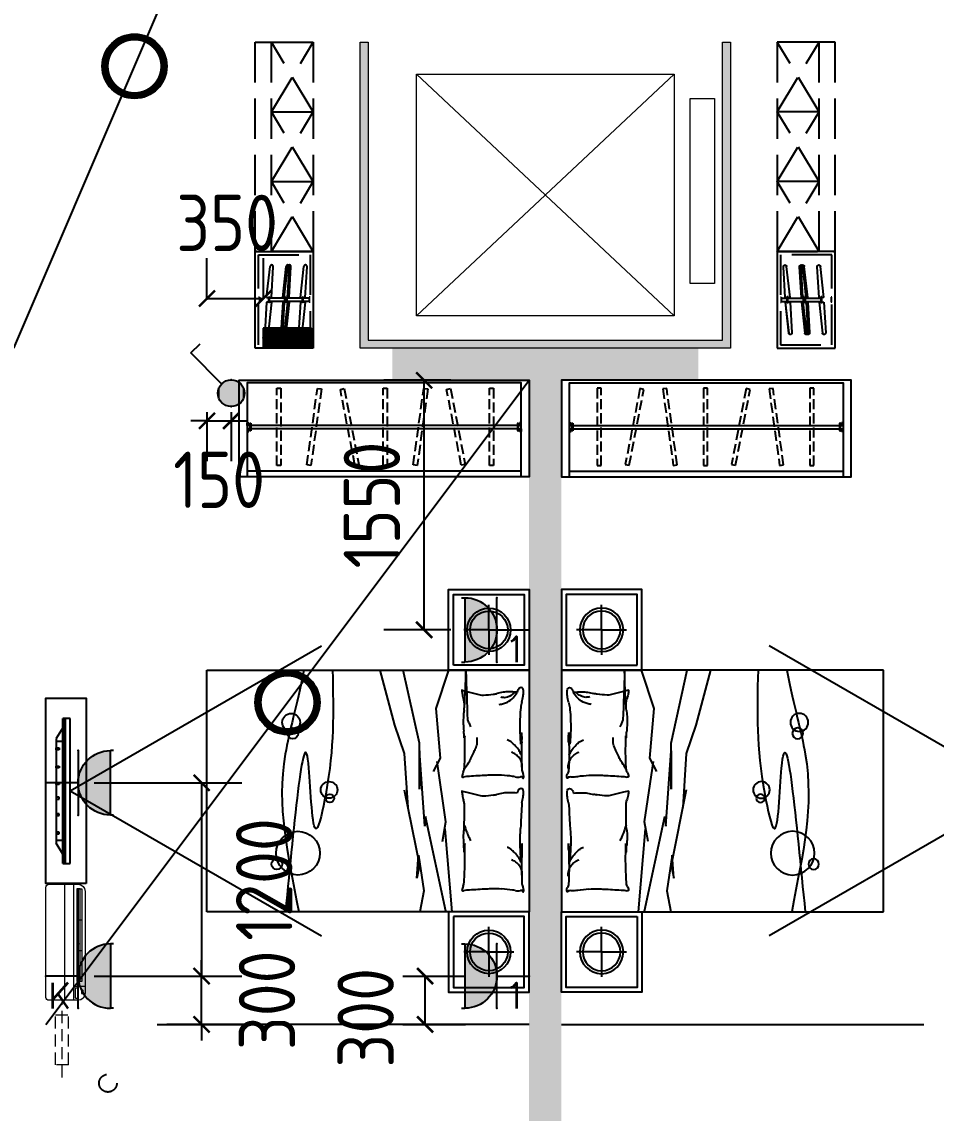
# Model space of a CAD drawing. Extents: x 3774419 to 4775970, y -926964 to 2266.
# Drawn here: x 4631323 to 4636998, y -709223 to -702398 of the extents above; entities that cross this region are included whole.
import ezdxf
from ezdxf.enums import TextEntityAlignment as Align

# ---------------------------------------------------------------- set-up
doc = ezdxf.new("R2010")
doc.units = 0
doc.header["$LTSCALE"] = 1000
doc.header["$MEASUREMENT"] = 0
for name, pattern in [('3.5方案汇报，与郭总、侯月琴确定户型_t8$0$高层_t8$0$DASH', [0.35, 0.25, -0.1]), ('A户型$0$DASH', [0.35, 0.25, -0.1]), ('DASH', [0.35, 0.25, -0.1]), ('HIDDEN', [0.375, 0.25, -0.125])]:
    doc.linetypes.add(name, pattern=pattern)
doc.layers.get('0').update_dxf_attribs({"linetype": 'CONTINUOUS'})
doc.layers.get('Defpoints').update_dxf_attribs({"linetype": 'CONTINUOUS'})
for name, color, linetype in [('!!电气', 1, 'CONTINUOUS'), ('!校对', 2, 'CONTINUOUS'), ('3.5方案汇报，与郭总、侯月琴确定户型_t8$0$2020.03.04 -1安徽标准化洋房户型(UA）_t8_t8$0$A-家具-FURN', 251, 'CONTINUOUS'), ('3.5方案汇报，与郭总、侯月琴确定户型_t8$0$2020.03.04 -1安徽标准化洋房户型(UA）_t8_t8$0$fur', 252, 'CONTINUOUS'), ('3.5方案汇报，与郭总、侯月琴确定户型_t8$0$2020.03.04 -1安徽标准化洋房户型(UA）_t8_t8$0$FURN', 252, 'CONTINUOUS'), ('3.5方案汇报，与郭总、侯月琴确定户型_t8$0$2020.03.04 -1安徽标准化洋房户型(UA）_t8_t8$0$看线', 154, 'CONTINUOUS'), ('3.5方案汇报，与郭总、侯月琴确定户型_t8$0$高层_t8$0$LS-家具-LB', 8, 'CONTINUOUS'), ('5fur', 175, 'CONTINUOUS'), ('EQUIP-插座', 3, 'CONTINUOUS'), ('EQUIP-照明', 3, 'CONTINUOUS'), ('EQUIP-箱柜', 3, 'CONTINUOUS'), ('LS-家具-LB', 8, 'CONTINUOUS'), ('TEL_TEXT', 7, 'CONTINUOUS'), ('VPIPE-雨水', 4, 'DASH'), ('保温', 6, 'CONTINUOUS')]:
    doc.layers.add(name, color=color, linetype=linetype)
for name, color, linetype, lineweight in [('3.5方案汇报，与郭总、侯月琴确定户型_t8$0$STAIR', 2, 'CONTINUOUS', 18), ('填充', 251, 'CONTINUOUS', 5), ('平面-空调室内机', 176, 'CONTINUOUS', 9), ('平面-空调预留孔', 252, 'CONTINUOUS', 15)]:
    doc.layers.add(name, color=color, linetype=linetype, lineweight=lineweight)
doc.styles.add('_TCH_LABEL', font='COMPLEX', dxfattribs={"bigfont": 'GBCBIG'})
doc.styles.add('_TEL_DIM', font='SIMPLEX', dxfattribs={"width": 0.8, "height": 3.5, "bigfont": 'HZTXT'})
doc.styles.get("Standard").update_dxf_attribs({"font": 'gbenor.shx', "bigfont": 'gbcbig.shx'})
doc.dimstyles.get("Standard").update_dxf_attribs({"dimscale": 100, "dimtxt": 3.5, "dimasz": 1, "dimexe": 2.5, "dimexo": 3, "dimgap": 1.5, "dimtad": 1, "dimdec": 0, "dimzin": 0, "dimdsep": 46, "dimtxsty": 'Standard', "dimblk": 'ARCHTICK', "dimcen": 0.09, "dimadec": 0, "dimazin": 0, "dimtfac": 1, "dimtdec": 0, "dimtix": 1, "dimtmove": 2, "dimatfit": 3, "dimfxl": 1, "dimtolj": 1, "dimtzin": 0, "dimarcsym": 0})

# ---------------------------------------------------------------- blocks, each defined once
blk = doc.blocks.new('GDFGDGRD')
at = {"layer": '保温', "linetype": 'Continuous', "ltscale": 10}
h = blk.add_hatch(dxfattribs=at)
h.set_pattern_fill('HEX', color=251, scale=10, angle=90, style=0)
h.set_pattern_definition([(90, (-70765.891, -151624.736), (-16.49778, 1e-15), [9.525, -19.05]), (210, (-70765.891, -151624.736), (8.24889, -14.2874966), [9.525, -19.05]), (150, (-70765.891, -151615.211), (-8.24889, -14.2874966), [9.525, -19.05])])
h.paths.add_polyline_path([(434066.6, 368523.7), (434066.6, 368723.7), (432166.6, 368723.7), (432166.6, 368523.7)])
h = blk.add_hatch(dxfattribs=at)
h.set_pattern_fill('HEX', color=251, scale=10, angle=90, style=0)
h.set_pattern_definition([(90, (-70765.891, -152124.736), (-16.49778, 1e-15), [9.525, -19.05]), (210, (-70765.891, -152124.736), (8.24889, -14.2874966), [9.525, -19.05]), (150, (-70765.891, -152115.211), (-8.24889, -14.2874966), [9.525, -19.05])])
h.paths.add_polyline_path([(433016.7, 363923.7), (433216.7, 363923.7), (433216.7, 368523.7), (433016.7, 368523.7)])
blk = doc.blocks.new('dongkong')
at = {"layer": '平面-空调预留孔', "color": 8, "linetype": 'HIDDEN', "ltscale": 0.3}
for p, q in [((-603796, 210899.9), (-603796, 210431.5)), ((-603836, 210821), (-603836, 210510.8)), ((-603836, 210821), (-603756, 210821)), ((-603756, 210821), (-603756, 210510.8))]:
    blk.add_line(p, q, dxfattribs=at)
blk.add_lwpolyline([(-603756, 210510.8), (-603836, 210510.8)], dxfattribs=at)
blk = doc.blocks.new('A$C001338C2')
at = {"color": 8}
for p, q in [((845, 303.6), (55, 303.6)), ((109.1, 214.8), (109.1, 303.6)), ((0, 248.6), (0, 22)), ((900, 22), (900, 248.6)), ((22, 0), (878, 0))]:
    blk.add_line(p, q, dxfattribs=at)
at = {"color": 8, "lineweight": 5}
for p, q in [((864.6, 278.7), (144.5, 278.7)), ((144.5, 278.7), (144.5, 265.8)), ((387, 278.7), (144.5, 278.7)), ((144.5, 278.7), (144.5, 252.9)), ((144.5, 265.8), (864.6, 265.8)), ((387, 239.9), (387, 278.7)), ((864.6, 278.7), (622, 278.7)), ((622, 278.7), (622, 239.9)), ((864.6, 252.9), (864.6, 278.7)), ((864.6, 265.8), (864.6, 239.9)), ((900, 214.8), (0, 214.8)), ((144.5, 239.9), (144.5, 252.9)), ((144.5, 252.9), (864.6, 252.9)), ((864.6, 239.9), (144.5, 239.9)), ((622, 239.9), (387, 239.9)), ((900, 143.2), (0, 143.2))]:
    blk.add_line(p, q, dxfattribs=at)
at = {"color": 8}
for points in [[(73.1, 275), (56.8, 275, -0.414214), (51.3, 280.5), (51.3, 283.4, -0.414214), (56.8, 288.9), (73.1, 288.9, -0.414214), (78.6, 283.4), (78.6, 280.5, -0.414214)], [(89.2, 226.4), (22.2, 226.4, -0.414214), (16.7, 231.9), (16.7, 243.1, -0.414214), (22.2, 248.6), (89.2, 248.6, -0.414214), (94.7, 243.1), (94.7, 231.9, -0.414214)]]:
    blk.add_lwpolyline(points, format="xyb", close=True, dxfattribs=at)
for centre, radius, start, end in [((55, 248.6), 55, 90, 180), ((845, 248.6), 55, 360, 90), ((22, 22), 22, 180, 270), ((878, 22), 22, 270, 360)]:
    blk.add_arc(centre, radius, start, end, dxfattribs=at)
blk = doc.blocks.new('FGDGDGRDGRRD')
at = {"color": 252}
for p, q in [((430034.8, 366458.3), (430034.8, 367058.3)), ((430034.8, 367058.3), (430394.6, 367058.3)), ((430034.8, 366458.3), (430034.8, 367058.3)), ((430034.8, 367058.3), (430394.6, 367058.3)), ((430394.6, 367058.3), (430394.6, 366458.3)), ((430394.6, 367058.3), (430394.6, 367058.3)), ((430394.6, 367058.3), (430394.6, 366458.3)), ((430394.6, 367058.3), (430394.6, 367058.3)), ((430394.6, 366458.3), (430034.8, 366458.3)), ((430394.6, 366458.3), (430034.8, 366458.3))]:
    blk.add_line(p, q, dxfattribs=at)
at = {"layer": '5fur', "color": 252, "linetype": 'A户型$0$DASH'}
for p, q in [((430034.8, 368358.3), (430394.6, 368358.3)), ((430034.8, 367058.3), (430034.8, 368358.3)), ((430034.8, 368358.3), (430394.6, 368358.3)), ((430034.8, 367058.3), (430034.8, 368358.3)), ((430134.8, 368358.3), (430394.6, 368358.3)), ((430134.8, 367058.3), (430134.8, 368358.3)), ((430134.8, 367925), (430394.6, 368358.3)), ((430394.6, 367925), (430134.8, 368358.3)), ((430134.8, 368358.3), (430394.6, 368358.3)), ((430134.8, 367058.3), (430134.8, 368358.3)), ((430134.8, 367925), (430394.6, 368358.3)), ((430394.6, 367925), (430134.8, 368358.3)), ((430394.6, 368358.3), (430394.6, 367058.3)), ((430394.6, 368358.3), (430394.6, 367058.3)), ((430394.6, 368358.3), (430394.6, 367058.3)), ((430394.6, 368358.3), (430394.6, 367058.3)), ((430134.8, 367925), (430394.6, 367925)), ((430394.6, 367491.7), (430134.8, 367925)), ((430134.8, 367491.7), (430394.6, 367925)), ((430134.8, 367925), (430394.6, 367925)), ((430394.6, 367491.7), (430134.8, 367925)), ((430134.8, 367491.7), (430394.6, 367925)), ((430134.8, 367491.7), (430394.6, 367491.7)), ((430134.8, 367058.3), (430394.6, 367491.7)), ((430394.6, 367058.3), (430134.8, 367491.7)), ((430134.8, 367491.7), (430394.6, 367491.7)), ((430134.8, 367058.3), (430394.6, 367491.7)), ((430394.6, 367058.3), (430134.8, 367491.7)), ((430394.6, 367058.3), (430034.8, 367058.3)), ((430394.6, 367058.3), (430034.8, 367058.3)), ((430034.8, 366458.3), (430034.8, 367058.3)), ((430034.8, 367058.3), (430394.6, 367058.3)), ((430034.8, 366458.3), (430034.8, 367058.3)), ((430034.8, 367058.3), (430394.6, 367058.3)), ((430394.6, 367058.3), (430134.8, 367058.3)), ((430394.6, 367058.3), (430134.8, 367058.3)), ((430394.6, 367058.3), (430394.6, 366458.3)), ((430394.6, 367058.3), (430394.6, 366458.3)), ((430054.8, 366478.3), (430054.8, 367038.3)), ((430054.8, 367038.3), (430374.6, 367038.3)), ((430054.8, 366478.3), (430054.8, 367038.3)), ((430054.8, 367038.3), (430374.6, 367038.3)), ((430374.6, 367038.3), (430374.6, 366478.3)), ((430374.6, 367038.3), (430374.6, 366478.3)), ((430105.1, 366772.6), (430126.4, 366965.3)), ((430105.1, 366772.6), (430126.4, 366965.3)), ((430135.1, 366772.6), (430146.4, 366963.8)), ((430135.1, 366772.6), (430146.4, 366963.8)), ((430205.1, 366772.6), (430226.4, 366965.3)), ((430205.1, 366772.6), (430226.4, 366965.3)), ((430214.9, 366772.6), (430236.2, 366965.3)), ((430214.9, 366772.6), (430236.2, 366965.3)), ((430235.1, 366772.6), (430246.4, 366963.8)), ((430235.1, 366772.6), (430246.4, 366963.8)), ((430244.9, 366772.6), (430256.2, 366963.8)), ((430244.9, 366772.6), (430256.2, 366963.8)), ((430314.9, 366772.6), (430336.2, 366965.3)), ((430314.9, 366772.6), (430336.2, 366965.3)), ((430344.9, 366772.6), (430356.2, 366963.8)), ((430344.9, 366772.6), (430356.2, 366963.8)), ((430118.1, 366775.6), (430122.1, 366775.6)), ((430118.1, 366741), (430118.1, 366775.6)), ((430118.1, 366775.6), (430122.1, 366775.6)), ((430118.1, 366741), (430118.1, 366775.6)), ((430122.1, 366741), (430122.1, 366775.6)), ((430122.1, 366741), (430122.1, 366775.6)), ((430218.1, 366775.6), (430222.1, 366775.6)), ((430218.1, 366741), (430218.1, 366775.6)), ((430218.1, 366775.6), (430222.1, 366775.6)), ((430218.1, 366741), (430218.1, 366775.6)), ((430222.1, 366741), (430222.1, 366775.6)), ((430222.1, 366741), (430222.1, 366775.6)), ((430227.9, 366775.6), (430231.9, 366775.6)), ((430227.9, 366741), (430227.9, 366775.6)), ((430227.9, 366775.6), (430231.9, 366775.6)), ((430227.9, 366741), (430227.9, 366775.6)), ((430231.9, 366741), (430231.9, 366775.6)), ((430231.9, 366741), (430231.9, 366775.6)), ((430327.9, 366775.6), (430331.9, 366775.6)), ((430327.9, 366741), (430327.9, 366775.6)), ((430327.9, 366775.6), (430331.9, 366775.6)), ((430327.9, 366741), (430327.9, 366775.6)), ((430331.9, 366741), (430331.9, 366775.6)), ((430331.9, 366741), (430331.9, 366775.6)), ((430054.8, 366773.6), (430059.8, 366773.6)), ((430054.8, 366773.6), (430059.8, 366773.6)), ((430054.8, 366743.1), (430059.8, 366743.1)), ((430054.8, 366743.1), (430059.8, 366743.1)), ((430059.8, 366773.6), (430059.8, 366743.1)), ((430059.8, 366773.6), (430059.8, 366743.1)), ((430369.6, 366768.6), (430059.8, 366768.6)), ((430369.6, 366768.6), (430059.8, 366768.6)), ((430369.6, 366748.1), (430059.8, 366748.1)), ((430369.6, 366748.1), (430059.8, 366748.1)), ((430105.1, 366744), (430093.9, 366552.9)), ((430105.1, 366744), (430093.9, 366552.9)), ((430105.1, 366772.6), (430118.1, 366772.6)), ((430105.1, 366772.6), (430118.1, 366772.6)), ((430118.1, 366744), (430105.1, 366744)), ((430118.1, 366744), (430105.1, 366744)), ((430135.1, 366744), (430113.8, 366551.4)), ((430135.1, 366744), (430113.9, 366551.4)), ((430122.1, 366741), (430118.1, 366741)), ((430122.1, 366741), (430118.1, 366741)), ((430122.1, 366772.6), (430135.1, 366772.6)), ((430122.1, 366772.6), (430135.1, 366772.6)), ((430135.1, 366744), (430122.1, 366744)), ((430135.1, 366744), (430122.1, 366744)), ((430205.1, 366744), (430193.9, 366552.9)), ((430205.1, 366744), (430193.9, 366552.9)), ((430214.9, 366744), (430203.7, 366552.9)), ((430214.9, 366744), (430203.7, 366552.9)), ((430205.1, 366772.6), (430218.1, 366772.6)), ((430205.1, 366772.6), (430218.1, 366772.6)), ((430218.1, 366744), (430205.1, 366744)), ((430218.1, 366744), (430205.1, 366744)), ((430235.1, 366744), (430213.8, 366551.4)), ((430235.1, 366744), (430213.9, 366551.4)), ((430214.9, 366772.6), (430227.9, 366772.6)), ((430214.9, 366772.6), (430227.9, 366772.6)), ((430227.9, 366744), (430214.9, 366744)), ((430227.9, 366744), (430214.9, 366744)), ((430222.1, 366741), (430218.1, 366741)), ((430222.1, 366741), (430218.1, 366741)), ((430222.1, 366772.6), (430235.1, 366772.6)), ((430222.1, 366772.6), (430235.1, 366772.6)), ((430235.1, 366744), (430222.1, 366744)), ((430235.1, 366744), (430222.1, 366744)), ((430244.9, 366744), (430223.6, 366551.4)), ((430244.9, 366744), (430223.7, 366551.4)), ((430231.9, 366741), (430227.9, 366741)), ((430231.9, 366741), (430227.9, 366741)), ((430231.9, 366772.6), (430244.9, 366772.6)), ((430231.9, 366772.6), (430244.9, 366772.6)), ((430244.9, 366744), (430231.9, 366744)), ((430244.9, 366744), (430231.9, 366744)), ((430314.9, 366744), (430303.7, 366552.9)), ((430314.9, 366744), (430303.7, 366552.9)), ((430314.9, 366772.6), (430327.9, 366772.6)), ((430314.9, 366772.6), (430327.9, 366772.6)), ((430327.9, 366744), (430314.9, 366744)), ((430327.9, 366744), (430314.9, 366744)), ((430344.9, 366744), (430323.6, 366551.4)), ((430344.9, 366744), (430323.7, 366551.4)), ((430331.9, 366741), (430327.9, 366741)), ((430331.9, 366741), (430327.9, 366741)), ((430331.9, 366772.6), (430344.9, 366772.6)), ((430331.9, 366772.6), (430344.9, 366772.6)), ((430344.9, 366744), (430331.9, 366744)), ((430344.9, 366744), (430331.9, 366744)), ((430374.6, 366773.6), (430369.6, 366773.6)), ((430374.6, 366773.6), (430369.6, 366773.6)), ((430369.6, 366773.6), (430369.6, 366743.1)), ((430369.6, 366773.6), (430369.6, 366743.1)), ((430374.6, 366743.1), (430369.6, 366743.1)), ((430374.6, 366743.1), (430369.6, 366743.1)), ((430394.6, 366458.3), (430034.8, 366458.3)), ((430394.6, 366458.3), (430034.8, 366458.3)), ((430374.6, 366478.3), (430054.8, 366478.3)), ((430374.6, 366478.3), (430054.8, 366478.3))]:
    blk.add_line(p, q, dxfattribs=at)
for centre, start, end in [((430136.4, 366964.3), 356.96059, 174.28941), ((430136.4, 366964.3), 356.96059, 174.28941), ((430236.4, 366964.3), 356.96059, 174.28941), ((430236.4, 366964.3), 356.96059, 174.28941), ((430246.2, 366964.3), 356.96059, 174.28941), ((430246.2, 366964.3), 356.96059, 174.28941), ((430346.2, 366964.3), 356.96059, 174.28941), ((430346.2, 366964.3), 356.96059, 174.28941), ((430103.9, 366552.3), 176.96059, 354.28941), ((430103.9, 366552.3), 176.96059, 354.28941), ((430203.9, 366552.3), 176.96059, 354.28941), ((430203.9, 366552.3), 176.96059, 354.28941), ((430213.7, 366552.3), 176.96059, 354.28941), ((430213.7, 366552.3), 176.96059, 354.28941), ((430313.7, 366552.3), 176.96059, 354.28941), ((430313.7, 366552.3), 176.96059, 354.28941)]:
    blk.add_arc(centre, 10, start, end, dxfattribs=at)
blk = doc.blocks.new('3.5方案汇报，与郭总、侯月琴确定户型_t8$0$2020.03.04 -1安徽标准化洋房户型(UA）_t8_t8$0$A-F-Bed1500-4')
at = {"color": 252}
for p, q in [((-750, 0), (750, 0)), ((-750, -2000), (-750, 0)), ((750, 0), (750, -2000)), ((-617.8, -386.2), (-597.1, -303.6)), ((8.5, -386.2), (29.2, -303.6)), ((-625.3, -416.2), (-617.8, -386.2)), ((1, -416.2), (8.5, -386.2)), ((-511.9, -577.2), (-750, -498.5)), ((192.2, -516.7), (-181.9, -571.7)), ((746.3, -516.7), (159.2, -643.1)), ((313.2, -538.7), (192.2, -516.7)), ((750, -478.8), (236.2, -522.2)), ((-203.9, -549.7), (-511.9, -577.2)), ((-121.4, -593.7), (-203.9, -549.7)), ((-297.4, -681.6), (-750, -781.9)), ((-11.3, -681.6), (-297.4, -681.6)), ((219.7, -648.6), (-247.9, -681.6)), ((-247.9, -681.6), (-11.3, -681.6)), ((-5.8, -775.1), (461.8, -681.6)), ((159.2, -643.1), (219.7, -648.6)), ((399.8, -687.1), (619.8, -654.1)), ((461.8, -681.6), (542.8, -698.1)), ((619.8, -654.1), (750, -678.8)), ((542.8, -698.1), (399.8, -687.1)), ((-407.4, -835.5), (-231.4, -775.1)), ((-231.4, -775.1), (103.3, -753.3)), ((-750, -926.6), (-407.4, -835.5)), ((750, -2000), (-750, -2000))]:
    blk.add_line(p, q, dxfattribs=at)
for points in [[(-221.2, -48.4, 0.027842), (-245, -59.1, 0.048685), (-257.6, -67.1, 0.023666), (-285.5, -91.5, 0.031223), (-304.5, -112.2, 0.046801), (-309.6, -119.9, 0.023191), (-317.6, -136.6)], [(-139.2, -42.8, 0.088153), (-173.8, -46.3, 0.088153), (-205, -61.5, 0.077547), (-226.6, -83.1, 0.077547), (-240.7, -110.3)], [(-135.5, -403.1, 0.016108), (-174.4, -376.8, 0.024599), (-201.2, -361.8, 0.009477), (-250.3, -338.5, 0.015937), (-280.1, -326.1, 0.072521), (-296.4, -322.5, 0.033339), (-332.7, -322.4)], [(-521.7, -401.5, 0.009729), (-744.4, -392.5, 0.002723), (-441.6, -382.4, 0.007971), (-419.8, -373.4, 0.007971), (-398.4, -363.6)], [(213.5, -401.5, 0.009729), (240.8, -392.5, 0.009729), (267.7, -382.4, 0.007971), (289.4, -373.4, 0.007971), (310.9, -363.6)]]:
    blk.add_lwpolyline(points, format="xyb", dxfattribs=at)
for centre, radius in [((-6.3, -1241.9), 51.6), ((46.1, -1236.6), 26.2), ((386.6, -1435.5), 135.8), ((-425.4, -1477.4), 55.7), ((-357.3, -1467), 33.5), ((454.7, -1566.4), 33.1)]:
    blk.add_circle(centre, radius, dxfattribs=at)
for centre, radius, start, end in [((-628.3, -50), 13.1, 101.27238, 206.58052), ((-609.5, -40.6), 34.2, 206.58052, 265.59979), ((-613.2, -125.8), 90.4, 90, 101.27238), ((-613.2, -196.5), 161.1, 81.56281, 90), ((-634.3, -338.6), 304.8, 74.25602, 81.56281), ((-485.9, 187.9), 242.2, 254.25602, 262.45315), ((-402.1, 1074.8), 1132.9, 264.1433, 270.00126), ((-402.1, 990.8), 1049, 270, 276.0867), ((-335.3, -196.9), 152.4, 92.53859, 100.18988), ((-468.1, -1934), 1890.1, 84.61873, 86.78996), ((-329.2, -334), 289.7, 85.19815, 92.53859), ((-231.9, 824.8), 873.2, 265.19815, 269.42426), ((-225.6, 1445.8), 1494.3, 269.42426, 271.90789), ((-203.2, 772.7), 820.8, 271.90789, 275.25919), ((-132.9, 9.1), 53.9, 275.25919, 300.65125), ((-90.7, -62.2), 28.9, 85.69746, 120.65125), ((-90.4, -58.4), 25.1, 68.2117, 85.69746), ((-72.2, -48.6), 15.6, 158.0096, 201.42098), ((-82.7, -44.4), 4.28, 78.10694, 158.0096), ((-117.3, -66.3), 32.8, 351.86652, 21.42098), ((-81.3, -37.9), 2.32, 258.10694, 19.56397), ((-82.4, -38.3), 3.42, 19.56397, 68.2117), ((-2.1, -50), 13.1, 101.27238, 206.58052), ((16.8, -40.6), 34.2, 206.58052, 265.59979), ((13, -125.8), 90.4, 90, 101.27238), ((13, -196.5), 161.1, 81.56281, 90), ((-8, -338.6), 304.8, 74.25602, 81.56281), ((347.8, 4073.2), 4127.5, 266.20601, 268.19145), ((307.2, 624.5), 682.7, 262.45315, 270), ((307.2, 990.8), 1049, 270, 276.0867), ((338.9, -334), 289.7, 85.19815, 92.53859), ((498.7, 6156.8), 6203.8, 268.40567, 269.60458), ((436.3, 824.8), 873.2, 265.19815, 269.42426), ((653.8, -374.1), 391.6, 128.38857, 133.81151), ((458.3, -127.3), 76.8, 117.23959, 128.38857), ((362.3, 474.1), 529.3, 276.0867, 280.18988), ((530.3, -267.1), 234, 110.86028, 117.23959), ((442.5, 1445.8), 1494.3, 269.42426, 271.90789), ((521.6, -141.7), 99.2, 126.08636, 143.82335), ((521.6, -141.7), 99.2, 105.93524, 126.08636), ((443.4, 2582.7), 2630.7, 271.06466, 272.93655), ((521.6, -141.7), 99.2, 85.78412, 105.93524), ((573.2, 9.1), 53.9, 275.25919, 300.65125), ((615.4, -62.2), 28.9, 85.69746, 120.65125), ((615.7, -58.4), 25.1, 68.2117, 85.69746), ((633.9, -48.6), 15.6, 158.0096, 201.42098), ((588.9, -66.3), 32.8, 351.86652, 21.42098), ((623.5, -44.4), 4.28, 78.10694, 158.0096), ((624.8, -37.9), 2.32, 258.10694, 19.56397), ((623.8, -38.3), 3.42, 19.56397, 68.2117), ((-123.4, -127.8), 491.8, 173.76764, 180), ((-411.2, -127.8), 204, 180, 189.68437), ((-666.9, -163.1), 89.9, 41.44291, 53.73593), ((-676.3, -199.1), 139.9, 45.09762, 62.79641), ((-639, -138.5), 52.6, 25.35512, 41.44291), ((-728, -180.6), 151.1, 21.81492, 25.35512), ((-778.6, -200.9), 205.6, 18.7799, 21.81492), ((-637.1, -152.8), 56.2, 0, 18.7799), ((-676.3, -199.1), 139.9, 27.39883, 45.09762), ((-676.3, -199.1), 139.9, 16.51498, 27.39883), ((814.4, -224.8), 913.1, 172.3191, 176.63125), ((106.1, -129.3), 198.3, 167.89054, 172.3191), ((-328.3, -36.1), 246, 347.89054, 351.86652), ((502.9, -127.8), 491.8, 173.76764, 180), ((215.1, -127.8), 204, 180, 189.68437), ((534.8, -214.8), 200.2, 151.68324, 156.99723), ((402, -143.2), 49.3, 140.96506, 151.68324), ((538.6, -254), 225.2, 133.81151, 140.96506), ((521.6, -141.7), 99.2, 143.82335, 161.56035), ((1520.6, -224.8), 913.1, 172.3191, 176.63125), ((812.3, -129.3), 198.3, 167.89054, 172.3191), ((377.8, -36.1), 246, 347.89054, 351.86652), ((257.2, -13.7), 882, 189.68437, 192.19838), ((-914.9, -267.1), 317.1, 8.00505, 12.19838), ((-672.5, -152.8), 91.5, 345.31489, 0), ((-676.3, -199.1), 139.9, 5.63113, 16.51498), ((580.5, -211.1), 678.7, 176.63125, 181.63309), ((883.5, -13.7), 882, 189.68437, 192.19838), ((-288.6, -267.1), 317.1, 8.00505, 12.19838), ((1286.7, -211.1), 678.7, 176.63125, 181.63309), ((-1253.2, -314.6), 658.8, 2.66488, 8.00505), ((1266.7, -191.5), 1365.2, 181.63309, 183.05496), ((13519.6, 462.4), 13635.6, 183.05496, 183.50486), ((-627, -314.6), 658.8, 2.66488, 8.00505), ((1972.9, -191.5), 1365.2, 181.63309, 183.05496), ((14225.8, 462.4), 13635.6, 183.05496, 183.50486), ((-662.8, -287.2), 67.7, 345.95481, 2.66488), ((-36.5, -287.2), 67.7, 345.95481, 2.66488), ((-636.8, -187.8), 229.7, 279.4841, 287.38641), ((-532.4, -521.2), 119.7, 96.43405, 107.38641), ((-529.5, -547.2), 145.9, 78.44144, 96.43405), ((-433.2, 75.2), 484.2, 262.03917, 271.8979), ((-484.5, 994.5), 1404.8, 272.74906, 274.61758), ((-273.5, -1618.3), 1216.5, 92.60963, 94.61758), ((-244.8, -6117.7), 5718.5, 89.71346, 90.97038), ((-321, -340.7), 62.9, 250.78629, 262.77597), ((-222.1, -1563.3), 1164, 86.42603, 89.71346), ((-158.6, -547.2), 145.9, 77.13096, 86.42603), ((-136.2, -449.1), 45.3, 62.71588, 77.13096), ((-80.3, -340.6), 76.7, 242.71588, 253.77885), ((230.2, -351.5), 321.2, 183.50486, 189.99836), ((-105.2, -410.6), 19.3, 343.30223, 9.99836), ((-10.6, -187.8), 229.7, 279.4841, 287.38641), ((93.9, -521.2), 119.7, 96.43405, 107.38641), ((135.8, -2065.3), 1664, 86.58211, 91.90513), ((281, -178.9), 230.1, 258.44144, 272.74906), ((224.7, 994.5), 1404.8, 272.74906, 274.61758), ((423.3, -6117.7), 5718.5, 89.71346, 90.97038), ((412.3, 653.9), 1057.4, 265.3453, 268.26839), ((435.7, -1618.3), 1216.5, 92.60963, 94.61758), ((446.1, -1563.3), 1164, 86.42603, 89.71346), ((495.2, -1386.3), 985.1, 85.05951, 88.63568), ((570, -449.1), 45.3, 62.71588, 77.13096), ((625.9, -340.6), 76.7, 242.71588, 253.77885), ((936.3, -351.5), 321.2, 183.50486, 189.99836), ((601, -410.6), 19.3, 343.30223, 9.99836), ((-624.4, -416.4), 0.917, 165.95506, 274.08294), ((-643.6, -147.3), 270.8, 274.08294, 279.4841), ((-77.3, -330.3), 87.5, 253.77885, 262.87961), ((-87.9, -415.8), 1.32, 262.87961, 343.30223), ((1.9, -416.4), 0.917, 165.95506, 274.08294), ((-17.3, -147.3), 270.8, 274.08294, 279.4841), ((628.9, -330.3), 87.5, 253.77885, 262.87961), ((618.2, -415.8), 1.32, 262.87961, 343.30223)]:
    blk.add_arc(centre, radius, start, end, dxfattribs=at)
for points, knots in [([(-750, -1220.9), (-476.8, -1214.8), (-219.5, -1206.6), (406.7, -1343.6), (-750, -1378.3), (203.9, -1456.5), (750, -1514.1)], [0, 0, 0, 0, 692.785923, 915.160849, 1290.08623, 2337.669759, 2337.669759, 2337.669759, 2337.669759]), ([(-750, -1398.9), (-520.4, -1444.7), (-9, -1599.5), (374.4, -1500.2), (750, -1430.3)], [0, 0, 0, 0, 470.099243, 1589.098475, 1589.098475, 1589.098475, 1589.098475])]:
    blk.add_open_spline(points, degree=3, knots=knots, dxfattribs=at)
blk = doc.blocks.new('3.5方案汇报，与郭总、侯月琴确定户型_t8$0$2020.03.04 -1安徽标准化洋房户型(UA）_t8_t8$0$VCBCXVBCXVBV')
at = {"color": 252}
for p, q in [((212022, 120965.5), (212022, 121120.5)), ((212022, 120965.5), (211867, 120965.5)), ((212022, 120965.5), (212022, 120810.5)), ((212022, 120965.5), (212177, 120965.5)), ((212022, 118965.5), (212022, 119120.5)), ((212022, 118965.5), (211867, 118965.5)), ((212022, 118965.5), (212022, 118810.5)), ((212022, 118965.5), (212177, 118965.5))]:
    blk.add_line(p, q, dxfattribs=at)
for points in [[(211772, 120715.5), (211772, 121215.5), (212272, 121215.5), (212272, 120715.5)], [(211802, 120745.5), (211802, 121185.5), (212242, 121185.5), (212242, 120745.5)], [(211772, 119215.5), (211772, 118715.5), (212272, 118715.5), (212272, 119215.5)], [(211802, 119185.5), (211802, 118745.5), (212242, 118745.5), (212242, 119185.5)]]:
    blk.add_lwpolyline(points, close=True, dxfattribs=at)
for centre, radius in [((212022, 120965.5), 135), ((212022, 120965.5), 117), ((212022, 118965.5), 135), ((212022, 118965.5), 117)]:
    blk.add_circle(centre, radius, dxfattribs=at)
at = {"layer": '3.5方案汇报，与郭总、侯月琴确定户型_t8$0$2020.03.04 -1安徽标准化洋房户型(UA）_t8_t8$0$A-家具-FURN', "color": 252, "rotation": 270}
blk.add_blockref('3.5方案汇报，与郭总、侯月琴确定户型_t8$0$2020.03.04 -1安徽标准化洋房户型(UA）_t8_t8$0$A-F-Bed1500-4', (212272, 119965.5), dxfattribs=at)
blk = doc.blocks.new('3.5方案汇报，与郭总、侯月琴确定户型_t8$0$2020.03.04 -1安徽标准化洋房户型(UA）_t8_t8$0$sdfgsdfgsdfg')
at = {"layer": '3.5方案汇报，与郭总、侯月琴确定户型_t8$0$2020.03.04 -1安徽标准化洋房户型(UA）_t8_t8$0$FURN'}
h = blk.add_hatch(dxfattribs=at)
h.set_pattern_fill('ANSI31', color=256, scale=100, angle=225, style=0)
h.set_pattern_definition([(360, (-130272.125, -44238.089), (4e-15, 9.152), [])])
h.paths.add_polyline_path([(-68957.8, -54984.3), (-68957.8, -54178.9), (-68972, -54178.9), (-68972, -54984.3)])
for p, q in [((-68997.5, -54581.6), (-70393.9, -53775.4)), ((-68957.8, -54178.9), (-68997.5, -54178.9)), ((-68997.5, -54178.9), (-68997.5, -54984.3)), ((-68972, -54178.9), (-68972, -54984.3)), ((-68957.8, -54178.9), (-68957.8, -54984.3)), ((-68957.8, -54230.8), (-68920, -54290.5)), ((-68920, -54872.7), (-68920, -54290.5)), ((-68957.8, -54306.5), (-68920, -54306.5)), ((-68937.6, -54343.1), (-68937.6, -54352.6)), ((-68920, -54343.1), (-68937.6, -54343.1)), ((-68937.6, -54352.6), (-68920, -54352.6)), ((-68920, -54352.6), (-68920, -54343.1)), ((-68937.6, -54444.2), (-68937.6, -54453.8)), ((-68920, -54444.2), (-68937.6, -54444.2)), ((-68937.6, -54453.8), (-68920, -54453.8)), ((-68920, -54453.8), (-68920, -54444.2)), ((-68937.6, -54536.4), (-68937.6, -54546)), ((-68920, -54536.4), (-68937.6, -54536.4)), ((-68920, -54546), (-68920, -54536.4)), ((-68997.5, -54581.6), (-70393.9, -55387.8)), ((-68937.6, -54546), (-68920, -54546)), ((-68937.6, -54626.8), (-68937.6, -54617.2)), ((-68937.6, -54617.2), (-68920, -54617.2)), ((-68920, -54626.8), (-68937.6, -54626.8)), ((-68920, -54617.2), (-68920, -54626.8)), ((-68937.6, -54719), (-68937.6, -54709.4)), ((-68937.6, -54709.4), (-68920, -54709.4)), ((-68920, -54719), (-68937.6, -54719)), ((-68920, -54709.4), (-68920, -54719)), ((-68937.6, -54820.1), (-68937.6, -54810.6)), ((-68937.6, -54810.6), (-68920, -54810.6)), ((-68920, -54820.1), (-68937.6, -54820.1)), ((-68920, -54810.6), (-68920, -54820.1)), ((-68957.8, -54856.7), (-68920, -54856.7)), ((-68957.8, -54932.4), (-68920, -54872.7)), ((-68997.5, -54984.3), (-68957.8, -54984.3))]:
    blk.add_line(p, q, dxfattribs=at)
blk = doc.blocks.new('*U168')
at = {"layer": '3.5方案汇报，与郭总、侯月琴确定户型_t8$0$高层_t8$0$LS-家具-LB'}
for p, q in [((50, -280), (50, -263.4)), ((50, -263.4), (60.2, -263.4)), ((60.2, -263.4), (60.2, -280)), ((67.8, -313.4), (67.8, -267.1)), ((67.8, -267.1), (72.2, -267.1)), ((72.2, -267.1), (72.2, -313.4)), ((1727.8, -267.1), (1727.8, -313.4)), ((1732.2, -267.1), (1727.8, -267.1)), ((1732.2, -313.4), (1732.2, -267.1)), ((1739.8, -263.4), (1739.8, -280)), ((1750, -263.4), (1739.8, -263.4)), ((1750, -280), (1750, -263.4)), ((67.8, -280), (50, -280)), ((50, -280), (67.8, -280)), ((60.2, -280), (50, -280)), ((67.8, -300.5), (50, -300.5)), ((50, -300.5), (67.8, -300.5)), ((50, -300.5), (50, -317.1)), ((60.2, -300.5), (50, -300.5)), ((50, -317.1), (60.2, -317.1)), ((60.2, -317.1), (60.2, -300.5)), ((72.2, -313.4), (67.8, -313.4)), ((72.1, -280), (1727.8, -280)), ((72.1, -300.5), (1727.8, -300.5)), ((1727.8, -313.4), (1732.2, -313.4)), ((1732.2, -280), (1750, -280)), ((1732.2, -300.5), (1750, -300.5)), ((1739.8, -280), (1750, -280)), ((1739.8, -300.5), (1750, -300.5)), ((1739.8, -317.1), (1739.8, -300.5)), ((1750, -317.1), (1739.8, -317.1)), ((1750, -300.5), (1750, -317.1)), ((50, -565), (1750, -565)), ((50, -600), (1750, -600))]:
    blk.add_line(p, q, dxfattribs=at)
blk.add_lwpolyline([(50, -600), (50, -15), (1750, -15), (1750, -600), (1800, -600), (1800, 0), (0, 0), (0, -600), (50, -600)], dxfattribs=at)
at = {"layer": '3.5方案汇报，与郭总、侯月琴确定户型_t8$0$高层_t8$0$LS-家具-LB', "color": 251, "linetype": '3.5方案汇报，与郭总、侯月琴确定户型_t8$0$高层_t8$0$DASH', "ltscale": 0.25}
for points in [[(222.1, -50), (222.1, -530), (247.1, -530), (247.1, -50)], [(487.6, -52), (397, -523.3), (421.5, -528), (512.2, -56.7)], [(629.3, -54), (695, -529.5), (719.7, -526), (654.1, -50.5)], [(882.1, -50), (882.1, -530), (907.1, -530), (907.1, -50)], [(1147.6, -52), (1057, -523.3), (1081.5, -528), (1172.2, -56.7)], [(1289.3, -54), (1355, -529.5), (1379.7, -526), (1314.1, -50.5)], [(1542.1, -50), (1542.1, -530), (1567.1, -530), (1567.1, -50)]]:
    blk.add_lwpolyline(points, close=True, dxfattribs=at)
blk = doc.blocks.new('A$C1C403CBE')
at = {"layer": '填充'}
h = blk.add_hatch(dxfattribs=at)
h.set_pattern_fill('隔热材料02', color=252, scale=100, style=0)
h.set_pattern_definition([(0, (-1161708.397, -603838.627), (0, 50), []), (0, (-1161708.397, -603821.96), (0, 50), []), (270, (-1161664.656, -603813.33), (50, -9e-15), [5.01775, -44.98225]), (270, (-1161702.115, -603813.33), (50, -9e-15), [5.01775, -44.98225]), (90, (-1161676.603, -603847.26), (-50, 3e-15), [5.01775, -44.98225]), (90, (-1161690.17, -603847.26), (-50, 3e-15), [5.01775, -44.98225]), (180, (-1161658.373, -603855.294), (-6e-15, -50), [50.02425, 0.02425]), (135, (-1161672.33, -603852.785), (3e-15, 49.99987405), [4.268, -66.44275]), (116.56505, (-1161625.348, -603849.767), (0.00011283, 49.99993342), [2.805, -108.9985]), (116.56505, (-1161675.348, -603849.767), (0.00011283, 49.99993342), [2.805, -108.9985]), (153.43495, (-1161617.313, -603855.294), (-0.0001128, 49.9999334), [5.61, -106.1935]), (153.43495, (-1161667.313, -603855.294), (-0.0001128, 49.9999334), [5.61, -106.1935]), (63.43495, (-1161626.603, -603842.24), (-0.00011283, 49.99993342), [26.714, -85.0895]), (63.43495, (-1161676.603, -603842.24), (-0.00011283, 49.99993342), [26.714, -85.0895]), (116.56505, (-1161614.656, -603813.33), (0.00011283, 49.99993342), [2.805, -108.9985]), (116.56505, (-1161664.656, -603813.33), (0.00011283, 49.99993342), [2.805, -108.9985]), (135, (-1161665.91, -603810.82), (3e-15, 49.99987405), [4.268, -66.44275]), (153.43495, (-1161618.93, -603807.803), (-0.0001128, 49.9999334), [5.61, -106.1935]), (153.43495, (-1161668.93, -603807.803), (-0.0001128, 49.9999334), [5.61, -106.1935]), (45, (-1161700.86, -603810.82), (0, 49.99987405), [4.268, -66.44275]), (63.43495, (-1161652.115, -603813.33), (-0.00011283, 49.99993342), [2.805, -108.9985]), (63.43495, (-1161702.115, -603813.33), (-0.00011283, 49.99993342), [2.805, -108.9985]), (26.56505, (-1161647.842, -603807.803), (0.0001128, 49.9999334), [5.61, -106.1935]), (26.56505, (-1161697.842, -603807.803), (0.0001128, 49.9999334), [5.61, -106.1935]), (116.56505, (-1161640.168, -603842.24), (0.00011283, 49.99993342), [26.714, -85.0895]), (116.56505, (-1161690.168, -603842.24), (0.00011283, 49.99993342), [26.714, -85.0895]), (45, (-1161694.44, -603852.785), (0, 49.99987405), [4.268, -66.44275]), (63.43495, (-1161641.422, -603849.767), (-0.00011283, 49.99993342), [2.805, -108.9985]), (63.43495, (-1161691.422, -603849.767), (-0.00011283, 49.99993342), [2.805, -108.9985]), (26.56505, (-1161649.46, -603855.294), (0.0001128, 49.9999334), [5.61, -106.1935]), (26.56505, (-1161699.46, -603855.294), (0.0001128, 49.9999334), [5.61, -106.1935])])
h.paths.add_polyline_path([(13600, 6800), (13650, 6800), (13650, 4900), (11350, 4900), (11350, 6800), (11400, 6800), (11400, 4950), (13600, 4950)])
at = {"layer": '3.5方案汇报，与郭总、侯月琴确定户型_t8$0$2020.03.04 -1安徽标准化洋房户型(UA）_t8_t8$0$FURN', "ltscale": 0.3}
blk.add_lwpolyline([(9650, 1575), (9400, 1575), (9400, 2725), (9650, 2725)], close=True, dxfattribs=at)
at = {"layer": '3.5方案汇报，与郭总、侯月琴确定户型_t8$0$2020.03.04 -1安徽标准化洋房户型(UA）_t8_t8$0$看线', "color": 252, "ltscale": 10}
for p, q in [((12400, 700), (10150, 700)), ((12600, 700), (14850, 700))]:
    blk.add_line(p, q, dxfattribs=at)
at = {"layer": '3.5方案汇报，与郭总、侯月琴确定户型_t8$0$STAIR', "color": 252}
for p, q in [((13300, 6600), (11700, 5100)), ((11700, 6600), (13300, 5100))]:
    blk.add_line(p, q, dxfattribs=at)
for points in [[(11700, 5100), (11700, 6600), (13300, 6600), (13300, 5100)], [(13400, 5300), (13400, 6450), (13550, 6450), (13550, 5300)]]:
    blk.add_lwpolyline(points, close=True, dxfattribs=at)
at = {"layer": 'VPIPE-雨水', "color": 252}
blk.add_circle((9785, 335), 55, dxfattribs=at)
at = {"layer": '填充', "color": 252}
blk.add_lwpolyline([(13600, 6800), (13650, 6800), (13650, 4900), (11350, 4900), (11350, 6800), (11400, 6800), (11400, 4950), (13600, 4950)], close=True, dxfattribs=at)
at = {"color": 252}
blk.add_blockref('GDFGDGRD', (-420616.6, -363823.7), dxfattribs=at)
blk.add_blockref('FGDGDGRDGRRD', (-419334.8, -361558.3))
at = {"xscale": -1}
blk.add_blockref('FGDGDGRDGRRD', (444334.8, -361558.3), dxfattribs=at)
at = {"layer": '3.5方案汇报，与郭总、侯月琴确定户型_t8$0$2020.03.04 -1安徽标准化洋房户型(UA）_t8_t8$0$fur'}
blk.add_blockref('3.5方案汇报，与郭总、侯月琴确定户型_t8$0$2020.03.04 -1安徽标准化洋房户型(UA）_t8_t8$0$VCBCXVBCXVBV', (-199872, -117815.5), dxfattribs=at)
at = {"layer": '3.5方案汇报，与郭总、侯月琴确定户型_t8$0$2020.03.04 -1安徽标准化洋房户型(UA）_t8_t8$0$fur', "xscale": -1}
blk.add_blockref('3.5方案汇报，与郭总、侯月琴确定户型_t8$0$2020.03.04 -1安徽标准化洋房户型(UA）_t8_t8$0$VCBCXVBCXVBV', (224872, -117815.5), dxfattribs=at)
at = {"layer": '3.5方案汇报，与郭总、侯月琴确定户型_t8$0$2020.03.04 -1安徽标准化洋房户型(UA）_t8_t8$0$fur', "yscale": 1.1175, "zscale": 1.1175, "rotation": 180}
for p, xscale in [((-67554.7, -58844.9), 1.1175), ((92554.7, -58844.9), -1.1175)]:
    blk.add_blockref('3.5方案汇报，与郭总、侯月琴确定户型_t8$0$2020.03.04 -1安徽标准化洋房户型(UA）_t8_t8$0$sdfgsdfgsdfg', p, dxfattribs=dict(at, xscale=xscale))
at = {"layer": 'LS-家具-LB', "xscale": -1}
blk.add_blockref('*U168', (12400, 4700), dxfattribs=at)
at = {"layer": 'LS-家具-LB'}
blk.add_blockref('*U168', (12600, 4700), dxfattribs=at)
at = {"layer": '平面-空调室内机', "color": 252, "ltscale": 0.3, "rotation": 180}
blk.add_blockref('dongkong', (-594295.9, 211270.8), dxfattribs=at)
at = {"layer": '平面-空调预留孔', "color": 252, "xscale": -0.800000000046565, "yscale": 0.800000000046565, "zscale": 0.800000000046565, "rotation": 269.9999997665698}
blk.add_blockref('A$C001338C2', (9400.2, 850), dxfattribs=at)
blk = doc.blocks.new('$equip$00001150')
at = {"const_width": 0.1}
blk.add_lwpolyline([(-0.45, 0, 1), (0.45, 0, 1)], format="xyb", close=True, dxfattribs=at)
blk.add_circle((0, 0), 0.5)
at = {"flags": 9}
blk.add_attdef('A', (0, 0), '', height=0.00002, dxfattribs=at)
blk = doc.blocks.new('_ArchTick')
at = {"color": 0, "linetype": 'ByBlock', "const_width": 0.15}
blk.add_lwpolyline([(-0.5, -0.5), (0.5, 0.5)], dxfattribs=at)
blk = doc.blocks.new('*D243')
at = {"layer": '!!电气', "color": 0, "lineweight": -2, "transparency": 16777216}
for p, q in [((4632472, -704874.7), (4632372, -704874.7)), ((4632472, -704821.2), (4632472, -705124.7)), ((4632472, -704874.7), (4632622, -704874.7)), ((4632622, -704821.2), (4632622, -705124.7)), ((4632622, -704874.7), (4632722, -704874.7))]:
    blk.add_line(p, q, dxfattribs=at)
at = {"layer": 'Defpoints', "color": 0, "transparency": 16777216}
for p in [(4632472, -704521.2), (4632622, -704521.2), (4632622, -704874.7)]:
    blk.add_point(p, dxfattribs=at)
at = {"layer": '!!电气', "color": 0, "lineweight": -2, "transparency": 16777216, "xscale": 100, "yscale": 100, "zscale": 100}
blk.add_blockref('_ArchTick', (4632472, -704874.7), dxfattribs=at)
at = {"layer": '!!电气', "color": 0, "lineweight": -2, "transparency": 16777216, "xscale": 100, "yscale": 100, "zscale": 100, "rotation": 180}
blk.add_blockref('_ArchTick', (4632622, -704874.7), dxfattribs=at)
at = {"layer": '!!电气', "color": 0, "transparency": 16777216, "insert": (4632547, -705241), "char_height": 350, "attachment_point": 5}
blk.add_mtext('\\A1;150', dxfattribs=at)
blk = doc.blocks.new('$equip$00001962')
for p, q in [((0.147, 0.356), (0.625, 0.833)), ((0.625, 0.833), (0.766, 0.692))]:
    blk.add_line(p, q)
blk.add_circle((0, 0.208), 0.208)
for p in [(0, 0.417), (-0.208, 0.208), (0.208, 0.208), (0, 0)]:
    blk.add_point(p)
for points in [[(-0.104, 0.389), (0.104, 0.389), (-0.18, 0.313), (0.18, 0.313)], [(0, 0.417), (0, 0.417), (-0.104, 0.389), (0.104, 0.389)], [(-0.18, 0.313), (0.18, 0.313), (-0.208, 0.208), (0.208, 0.208)], [(-0.18, 0.104), (0.18, 0.104), (-0.208, 0.208), (0.208, 0.208)], [(-0.104, 0.028), (0.104, 0.028), (-0.18, 0.104), (0.18, 0.104)], [(0, 0), (0, 0), (-0.104, 0.028), (0.104, 0.028)]]:
    blk.add_solid(points)
at = {"layer": 'TEL_TEXT', "style": '_TEL_DIM', "flags": 1}
blk.add_attdef('A', text='', height=0.00002, dxfattribs=at).set_placement((0, 0), align=Align.MIDDLE_CENTER)
blk = doc.blocks.new('$equip$00001764')
for p, q in [((-0.5, 1.05), (-0.5, 1)), ((0.5, 1.05), (0.5, 1)), ((-0.5, 1), (0.5, 1)), ((0.5, 0.5), (-0.5, 0.5)), ((0, 0.5), (0, 0))]:
    blk.add_line(p, q)
blk.add_arc((0, 1), 0.5, 180, 0)
for p in [(-0.5, 0.5), (0.5, 0.5), (0, 0)]:
    blk.add_point(p)
for points in [[(0.433, 0.75), (-0.433, 0.75), (0.5, 1), (-0.5, 1)], [(0.25, 0.567), (-0.25, 0.567), (0.433, 0.75), (-0.433, 0.75)], [(0, 0.5), (0, 0.5), (0.25, 0.567), (-0.25, 0.567)]]:
    blk.add_solid(points)
at = {"color": 7, "style": '_TEL_DIM'}
blk.add_attdef('$TEXT$', text='', height=0.4, dxfattribs=at).set_placement((0.303, 0.211), align=Align.MIDDLE_CENTER)
at = {"color": 7, "style": '_TEL_DIM', "flags": 1}
blk.add_attdef('A', text='', height=0.00002, dxfattribs=at).set_placement((0, 0), align=Align.MIDDLE_CENTER)
blk = doc.blocks.new('$equip$00001237')
for p, q in [((-0.5, 1.05), (-0.5, 1)), ((0.5, 1.05), (0.5, 1)), ((-0.5, 1), (0.5, 1)), ((0.5, 0.5), (-0.5, 0.5)), ((0, 0.5), (0, 0))]:
    blk.add_line(p, q)
blk.add_arc((0, 1), 0.5, 180, 0)
for p in [(0, 1), (-0.5, 0.5), (0.5, 0.5), (0, 0)]:
    blk.add_point(p)
for points in [[(0.433, 0.75), (-0.433, 0.75), (0.5, 1), (-0.5, 1)], [(0.25, 0.567), (-0.25, 0.567), (0.433, 0.75), (-0.433, 0.75)], [(0, 0.5), (0, 0.5), (0.25, 0.567), (-0.25, 0.567)]]:
    blk.add_solid(points)
at = {"flags": 9}
blk.add_attdef('A', (0, 0), '', height=0.00002, dxfattribs=at)
blk = doc.blocks.new('*D244')
at = {"layer": '!!电气', "color": 0, "lineweight": -2, "transparency": 16777216}
for p, q in [((4631772.1, -707122.9), (4632688.5, -707122.9)), ((4632438.5, -707122.9), (4632438.5, -708323)), ((4631772.2, -708323), (4632688.5, -708323))]:
    blk.add_line(p, q, dxfattribs=at)
at = {"layer": 'Defpoints', "color": 0, "transparency": 16777216}
for p in [(4631472.1, -707122.9), (4631472.2, -708323), (4632438.5, -708323)]:
    blk.add_point(p, dxfattribs=at)
at = {"layer": '!!电气', "color": 0, "lineweight": -2, "transparency": 16777216, "xscale": 100, "yscale": 100, "zscale": 100}
for p, rotation in [((4632438.5, -707122.9), 90), ((4632438.5, -708323), 270)]:
    blk.add_blockref('_ArchTick', p, dxfattribs=dict(at, rotation=rotation))
at = {"layer": '!!电气', "color": 0, "transparency": 16777216, "insert": (4632827, -707722.9), "char_height": 350, "attachment_point": 5, "rotation": 90}
blk.add_mtext('\\A1;1200', dxfattribs=at)
blk = doc.blocks.new('*D245')
at = {"layer": '!!电气', "color": 0, "lineweight": -2, "transparency": 16777216}
for p, q in [((4633688, -708322.8), (4634076, -708322.8)), ((4633826, -708622.8), (4633826, -708322.8)), ((4633688, -708622.8), (4634076, -708622.8))]:
    blk.add_line(p, q, dxfattribs=at)
at = {"layer": 'Defpoints', "color": 0, "transparency": 16777216}
for p in [(4633388, -708322.8), (4633826, -708322.8), (4633388, -708622.8)]:
    blk.add_point(p, dxfattribs=at)
at = {"layer": '!!电气', "color": 0, "lineweight": -2, "transparency": 16777216, "xscale": 100, "yscale": 100, "zscale": 100}
for p, rotation in [((4633826, -708322.8), 90), ((4633826, -708622.8), 270)]:
    blk.add_blockref('_ArchTick', p, dxfattribs=dict(at, rotation=rotation))
at = {"layer": '!!电气', "color": 0, "transparency": 16777216, "insert": (4633457.1, -708581.6), "char_height": 350, "attachment_point": 5, "rotation": 90}
blk.add_mtext('\\A1;300', dxfattribs=at)
blk = doc.blocks.new('*D266')
at = {"layer": '!!电气', "color": 0, "lineweight": -2, "transparency": 16777216}
for p, q in [((4632438.5, -708323), (4632438.5, -708223)), ((4632162.5, -708323), (4632688.5, -708323)), ((4632438.5, -708622.9), (4632438.5, -708323)), ((4632162.5, -708622.9), (4632688.5, -708622.9)), ((4632438.5, -708622.9), (4632438.5, -708722.9))]:
    blk.add_line(p, q, dxfattribs=at)
at = {"layer": 'Defpoints', "color": 0, "transparency": 16777216}
for p in [(4631862.5, -708323), (4632438.5, -708323), (4631862.5, -708622.9)]:
    blk.add_point(p, dxfattribs=at)
at = {"layer": '!!电气', "color": 0, "lineweight": -2, "transparency": 16777216, "xscale": 100, "yscale": 100, "zscale": 100}
for p, rotation in [((4632438.5, -708323), 270), ((4632438.5, -708622.9), 90)]:
    blk.add_blockref('_ArchTick', p, dxfattribs=dict(at, rotation=rotation))
at = {"layer": '!!电气', "color": 0, "transparency": 16777216, "insert": (4632844.5, -708473), "char_height": 350, "attachment_point": 5, "rotation": 90}
blk.add_mtext('\\A1;300', dxfattribs=at)
blk = doc.blocks.new('*D267')
at = {"layer": '!!电气', "color": 0, "lineweight": -2, "transparency": 16777216}
for p, q in [((4633985, -704622.9), (4633570.6, -704622.9)), ((4633820.6, -706172.9), (4633820.6, -704622.9)), ((4633985, -706172.9), (4633570.6, -706172.9))]:
    blk.add_line(p, q, dxfattribs=at)
at = {"layer": 'Defpoints', "color": 0, "transparency": 16777216}
for p in [(4633820.6, -704622.9), (4634285, -704622.9), (4634285, -706172.9)]:
    blk.add_point(p, dxfattribs=at)
at = {"layer": '!!电气', "color": 0, "lineweight": -2, "transparency": 16777216, "xscale": 100, "yscale": 100, "zscale": 100}
for p, rotation in [((4633820.6, -704622.9), 90), ((4633820.6, -706172.9), 270)]:
    blk.add_blockref('_ArchTick', p, dxfattribs=dict(at, rotation=rotation))
at = {"layer": '!!电气', "color": 0, "transparency": 16777216, "insert": (4633495.6, -705397.9), "char_height": 350, "attachment_point": 5, "rotation": 90}
blk.add_mtext('\\A1;1550', dxfattribs=at)
blk = doc.blocks.new('*X8')
at = {"color": 0}
for p, q in [((-250, 33), (-83, 200)), ((-250, 68), (-118, 200)), ((-250, 104), (-154, 200)), ((-250, 139), (-189, 200)), ((-250, 174), (-224, 200)), ((-247, 0), (-47, 200)), ((-212, 0), (-12, 200)), ((-177, 0), (23, 200)), ((-141, 0), (59, 200)), ((-106, 0), (94, 200)), ((-71, 0), (129, 200)), ((-35, 0), (165, 200)), ((0, 0), (200, 200)), ((35, 0), (235, 200)), ((71, 0), (250, 179)), ((106, 0), (250, 144)), ((141, 0), (250, 109)), ((177, 0), (250, 73)), ((212, 0), (250, 38)), ((247, 0), (250, 3))]:
    blk.add_line(p, q, dxfattribs=at)
blk = doc.blocks.new('$equip$00001421')
for p, q in [((0.75, 0.6), (-0.75, 0.6)), ((-0.75, 0.6), (-0.75, 0)), ((0.75, 0), (0.75, 0.6)), ((-0.75, 0), (0.75, 0))]:
    blk.add_line(p, q)
at = {"const_width": 0.6}
blk.add_lwpolyline([(-0.75, 0.3), (0.75, 0.3)], dxfattribs=at)
for p in [(0, 0.6), (-0.75, 0.3), (0, 0), (0.75, 0.3)]:
    blk.add_point(p)
at = {"xscale": 0.00300000000061118, "yscale": 0.00300000000061118, "zscale": 0.00300000000061118}
blk.add_blockref('*X8', (0, 0), dxfattribs=at)
at = {"style": '_TCH_LABEL', "flags": 9}
blk.add_attdef('A', (0, 0), '', height=0.00002, dxfattribs=at)
blk = doc.blocks.new('*D269')
at = {"layer": '!校对', "color": 0, "lineweight": -2, "transparency": 16777216}
for p, q in [((4632472, -704122.9), (4632472, -703864.9)), ((4632821.8, -704118.7), (4632821.8, -703864.9)), ((4632472, -704114.9), (4632821.8, -704114.9))]:
    blk.add_line(p, q, dxfattribs=at)
at = {"layer": 'Defpoints', "color": 0, "transparency": 16777216}
for p in [(4632821.8, -704114.9), (4632472, -704422.9), (4632821.8, -704418.7)]:
    blk.add_point(p, dxfattribs=at)
at = {"layer": '!校对', "color": 0, "lineweight": -2, "transparency": 16777216, "xscale": 100, "yscale": 100, "zscale": 100, "rotation": 180}
blk.add_blockref('_ArchTick', (4632472, -704114.9), dxfattribs=at)
at = {"layer": '!校对', "color": 0, "lineweight": -2, "transparency": 16777216, "xscale": 100, "yscale": 100, "zscale": 100}
blk.add_blockref('_ArchTick', (4632821.8, -704114.9), dxfattribs=at)
at = {"layer": '!校对', "color": 0, "transparency": 16777216, "insert": (4632597.2, -703645.6), "char_height": 350, "attachment_point": 5}
blk.add_mtext('\\A1;350', dxfattribs=at)

msp = doc.modelspace()

# ---------------------------------------------------------------- linework, layer by layer
at = {"layer": '!!电气'}
for points in [[(4631272.1, -704422.9), (4632772, -700922.9)], [(4631472, -708622.9), (4634472, -704622.9)]]:
    msp.add_lwpolyline(points, dxfattribs=at)

# ---------------------------------------------------------------- block references
msp.add_blockref('A$C1C403CBE', (4622072, -709322.9), dxfattribs=at)
at = {"layer": 'EQUIP-插座', "color": 4}
ref = msp.add_blockref('$equip$00001764', (4634472, -706172.9), dxfattribs=dict(at, xscale=-400, yscale=400, zscale=400, rotation=90))
ref.add_attrib('$TEXT$', '1', dxfattribs={"layer": '0', "color": 7, "height": 160, "style": '_TEL_DIM'}).set_placement((4634387.6, -706294.1), align=Align.MIDDLE_CENTER)
at = {"layer": 'EQUIP-插座', "color": 2, "xscale": -400, "yscale": 400, "zscale": 400, "rotation": 270}
msp.add_blockref('$equip$00001237', (4631472.1, -707122.9), dxfattribs=at)
at = {"layer": 'EQUIP-插座', "color": 2}
ref = msp.add_blockref('$equip$00001764', (4631472.2, -708323), dxfattribs=dict(at, xscale=400, yscale=400, zscale=400, rotation=270))
ref.add_attrib('$TEXT$', 'K', dxfattribs={"layer": '0', "color": 7, "height": 160, "style": '_TEL_DIM'}).set_placement((4631556.6, -708444.3), align=Align.MIDDLE_CENTER)
at = {"layer": 'EQUIP-插座', "color": 4}
ref = msp.add_blockref('$equip$00001764', (4634472, -708322.8), dxfattribs=dict(at, xscale=-400, yscale=400, zscale=400, rotation=90))
ref.add_attrib('$TEXT$', '1', dxfattribs={"layer": '0', "color": 7, "height": 160, "style": '_TEL_DIM'}).set_placement((4634387.6, -708444.1), align=Align.MIDDLE_CENTER)
at = {"layer": 'EQUIP-照明', "color": 2, "xscale": 400, "yscale": 400, "zscale": 400}
for p in [(4632022, -702672.9), (4632972, -706622.9)]:
    msp.add_blockref('$equip$00001150', p, dxfattribs=at)
at = {"layer": 'EQUIP-照明', "color": 2, "xscale": 400, "yscale": 400, "zscale": 400, "rotation": 90}
msp.add_blockref('$equip$00001962', (4632705.4, -704703.1), dxfattribs=at)
at = {"layer": 'EQUIP-箱柜', "xscale": 200, "yscale": 200, "zscale": 200}
msp.add_blockref('$equip$00001421', (4632970.8, -704418.7), dxfattribs=at)

# ---------------------------------------------------------------- dimensions: what is measured, and where the dimension line sits
at = {"layer": '!!电气'}
dim = msp.add_linear_dim(base=(4632622, -704874.7), p1=(4632472, -704521.2), p2=(4632622, -704521.2), dimstyle='Standard', override={"dimzin": 8}, dxfattribs=at)
dim.commit()
dim.dimension.update_dxf_attribs({"geometry": '*D243', "text_midpoint": (4632547, -705241), "dimtype": 128})
at = {"layer": '!!电气', "color": 1}
dim = msp.add_linear_dim(base=(4633820.6, -704622.9), p1=(4634285, -706172.9), p2=(4634285, -704622.9), angle=90, dimstyle='Standard', override={"dimzin": 8}, dxfattribs=at)
dim.commit()
dim.dimension.update_dxf_attribs({"geometry": '*D267', "text_midpoint": (4633495.6, -705397.9)})
at = {"layer": '!!电气'}
for p1, p2, picture, middle in [((4631472.1, -707122.9), (4631472.2, -708323), '*D244', (4632827, -707722.9)), ((4631862.5, -708622.9), (4631862.5, -708323), '*D266', (4632844.5, -708473))]:
    dim = msp.add_linear_dim(base=(4632438.5, -708323), p1=p1, p2=p2, angle=90, dimstyle='Standard', override={"dimzin": 8}, dxfattribs=at)
    dim.commit()
    dim.dimension.update_dxf_attribs({"geometry": picture, "text_midpoint": middle, "dimtype": 128})
at = {"layer": '!!电气', "color": 1}
dim = msp.add_linear_dim(base=(4633826, -708322.8), p1=(4633388, -708622.8), p2=(4633388, -708322.8), angle=90, dimstyle='Standard', override={"dimzin": 8}, dxfattribs=at)
dim.commit()
dim.dimension.update_dxf_attribs({"geometry": '*D245', "text_midpoint": (4633457.1, -708581.6), "dimtype": 128})
at = {"layer": '!校对', "color": 2}
dim = msp.add_linear_dim(base=(4632821.8, -704114.9), p1=(4632472, -704422.9), p2=(4632821.8, -704418.7), dimstyle='Standard', override={"dimzin": 8}, dxfattribs=at)
dim.commit()
dim.dimension.update_dxf_attribs({"geometry": '*D269', "text_midpoint": (4632597.2, -703645.6), "dimtype": 128})

doc.saveas('drawing.dxf')
